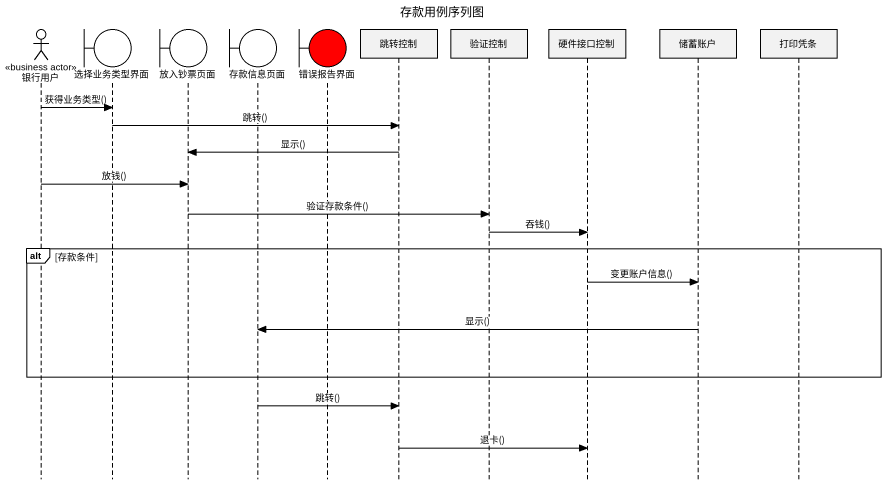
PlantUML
@startuml
title 存款用例序列图
hide footbox
actor 银行用户 <<business actor>>
boundary 选择业务类型界面
boundary 放入钞票页面
boundary 存款信息页面
boundary 错误报告界面 #FF0000
participant 跳转控制
participant 验证控制
participant 硬件接口控制
participant 储蓄账户
participant 打印凭条

银行用户 -> 选择业务类型界面 : 获得业务类型()
选择业务类型界面 -> 跳转控制 : 跳转()
跳转控制 -> 放入钞票页面 : 显示()
银行用户 -> 放入钞票页面 : 放钱()
放入钞票页面 -> 验证控制 : 验证存款条件()
验证控制 -> 硬件接口控制 : 吞钱()
alt 存款条件
  硬件接口控制 -> 储蓄账户 : 变更账户信息()
  储蓄账户 -> 存款信息页面 : 显示()
end
存款信息页面 -> 跳转控制 : 跳转()
跳转控制 -> 硬件接口控制 : 退卡()
@enduml
